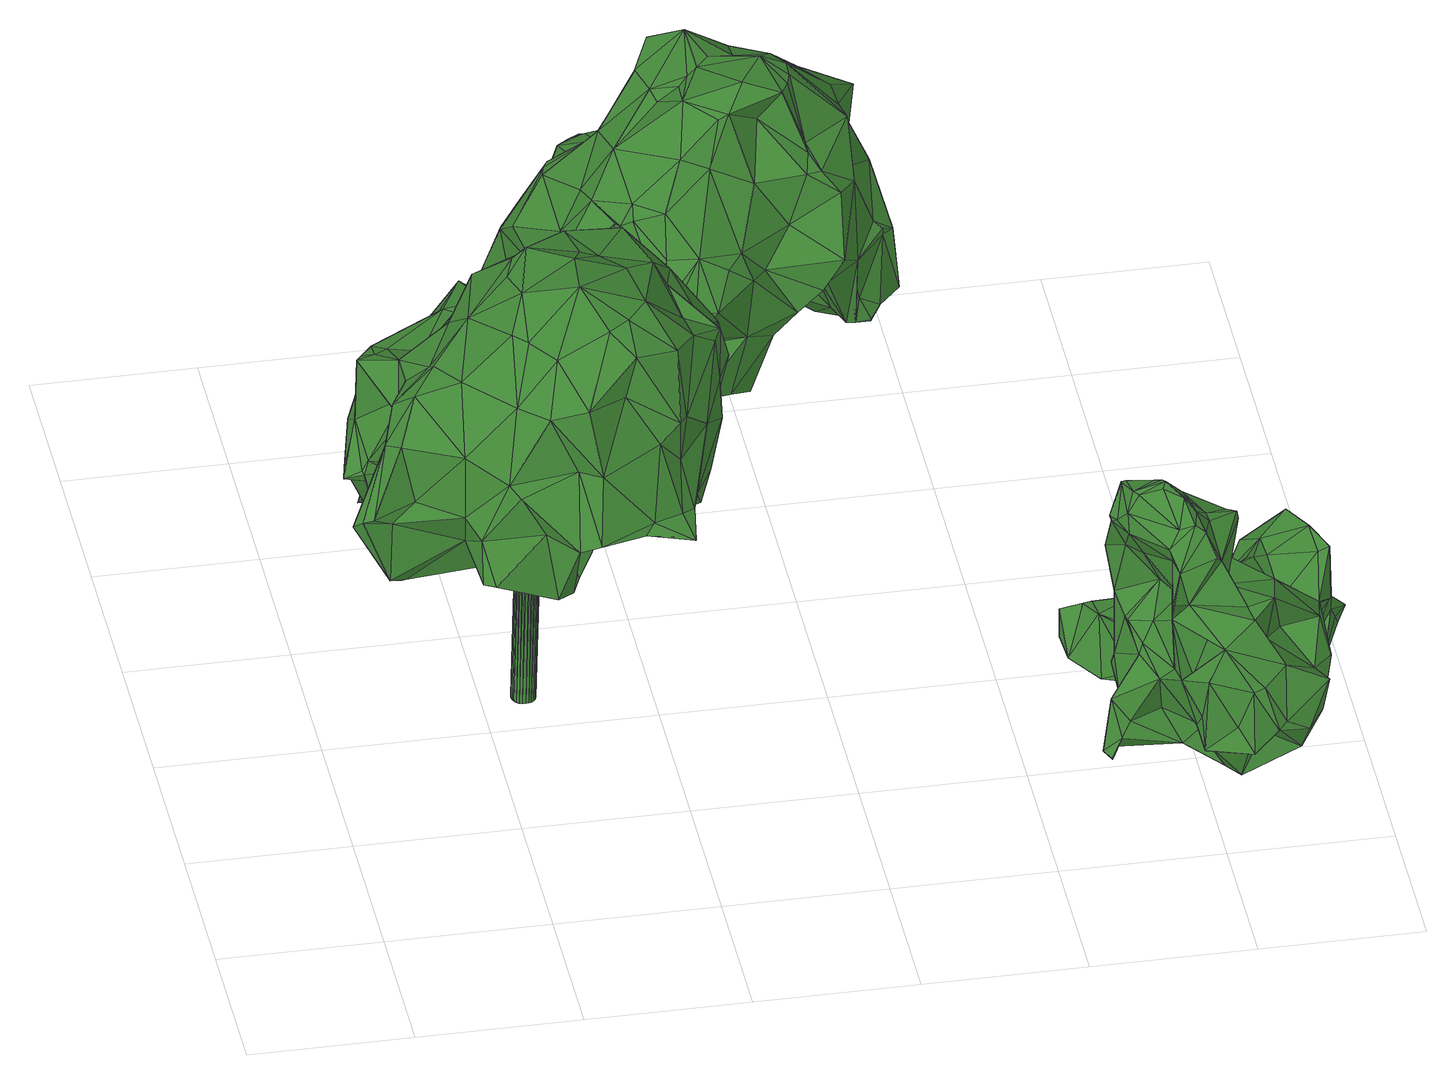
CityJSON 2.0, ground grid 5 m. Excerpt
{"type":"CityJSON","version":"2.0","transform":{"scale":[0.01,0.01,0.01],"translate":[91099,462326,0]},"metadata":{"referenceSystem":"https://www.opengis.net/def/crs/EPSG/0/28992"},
"CityObjects":{
"tree1":{"type":"SolitaryVegetationObject","attributes":{"gtid":138,"crown_width_m":11.96,"crown_median_z":9.56,"trunk_H_m":9.36,"trunk_DBH_m":0.734,"trunk_radius_m":0.367,"trunk_base_height_m":0.2,"original_gtid":"142"},"geometry":[{"type":"Solid","lod":"3","boundaries":[[[[0,1,2]],[[0,3,1]],[[4,5,6]],[[7,8,9]],[[10,8,7]],[[11,12,13]],[[14,15,16]],[[1,16,15]],[[17,18,19]],[[11,20,12]],[[21,22,23]],[[24,25,26]],[[27,28,29]],[[30,31,32]],[[30,32,33]],[[34,35,36]],[[37,38,39]],[[40,39,38]],[[41,42,43]],[[23,44,8]],[[9,8,44]],[[45,46,47]],[[45,47,48]],[[49,50,51]],[[52,53,48]],[[54,55,56]],[[57,58,59]],[[60,61,62]],[[63,64,45]],[[60,62,65]],[[66,67,68]],[[69,41,70]],[[71,69,70]],[[72,68,73]],[[54,74,16]],[[75,61,43]],[[76,77,53]],[[78,79,34]],[[73,68,11]],[[80,81,31]],[[82,83,35]],[[84,85,86]],[[87,88,89]],[[87,90,88]],[[71,70,78]],[[83,91,92]],[[52,48,93]],[[94,95,96]],[[81,32,31]],[[97,98,58]],[[91,83,99]],[[100,98,52]],[[92,35,83]],[[13,26,25]],[[101,78,70]],[[102,103,104]],[[105,104,103]],[[66,72,84]],[[62,106,65]],[[19,107,108]],[[39,33,37]],[[70,109,101]],[[110,12,20]],[[111,112,113]],[[4,113,112]],[[114,115,116]],[[114,116,117]],[[118,119,120]],[[9,110,3]],[[7,9,109]],[[121,122,123]],[[121,123,124]],[[90,119,125]],[[99,115,126]],[[127,126,91]],[[127,99,126]],[[99,127,91]],[[64,104,128]],[[64,128,129]],[[73,130,131]],[[132,133,73]],[[16,84,54]],[[40,134,135]],[[136,137,138]],[[139,137,136]],[[140,141,142]],[[143,142,141]],[[133,144,73]],[[145,65,106]],[[145,6,65]],[[105,146,147]],[[148,147,146]],[[149,150,50]],[[76,53,151]],[[152,153,154]],[[25,154,153]],[[104,105,155]],[[134,40,156]],[[134,156,157]],[[158,35,34]],[[57,157,159]],[[121,160,122]],[[161,162,158]],[[163,158,162]],[[164,165,166]],[[11,68,67]],[[23,8,10]],[[167,168,43]],[[164,166,169]],[[161,29,28]],[[86,170,54]],[[86,54,84]],[[145,171,172]],[[41,43,10]],[[162,28,163]],[[50,49,149]],[[1,15,2]],[[6,172,173]],[[61,171,62]],[[0,9,3]],[[151,53,97]],[[73,131,72]],[[66,68,72]],[[28,174,175]],[[54,56,176]],[[177,165,178]],[[16,67,66]],[[179,136,174]],[[180,97,58]],[[124,42,69]],[[41,69,42]],[[148,181,182]],[[182,183,22]],[[14,16,74]],[[79,161,158]],[[7,41,10]],[[184,137,139]],[[185,165,186]],[[166,165,185]],[[0,109,9]],[[0,101,109]],[[183,12,110]],[[183,110,9]],[[16,1,67]],[[88,55,54]],[[116,82,187]],[[4,112,129]],[[153,130,144]],[[188,189,111]],[[46,189,188]],[[169,80,31]],[[69,121,124]],[[184,117,137]],[[63,77,190]],[[66,84,16]],[[191,192,39]],[[105,193,146]],[[24,146,193]],[[57,59,157]],[[77,48,53]],[[47,194,50]],[[195,196,123]],[[122,195,123]],[[9,44,183]],[[76,151,131]],[[153,144,25]],[[133,25,144]],[[115,114,80]],[[47,50,93]],[[12,183,197]],[[196,42,124]],[[102,154,24]],[[63,154,102]],[[24,154,25]],[[125,136,198]],[[104,5,199]],[[18,200,40]],[[130,190,76]],[[169,188,111]],[[169,111,164]],[[151,201,131]],[[49,51,188]],[[47,46,194]],[[63,190,154]],[[118,17,139]],[[48,47,93]],[[23,10,168]],[[23,168,21]],[[169,202,203]],[[1,3,204]],[[1,204,67]],[[104,155,5]],[[159,95,94]],[[157,95,159]],[[157,59,134]],[[184,114,117]],[[143,35,92]],[[143,36,35]],[[176,74,54]],[[2,205,0]],[[177,196,195]],[[15,14,205]],[[101,0,205]],[[78,101,205]],[[15,205,2]],[[116,206,207]],[[163,208,187]],[[99,83,82]],[[95,157,156]],[[77,63,48]],[[78,205,79]],[[50,100,93]],[[183,44,22]],[[91,142,92]],[[143,92,142]],[[49,188,30]],[[49,30,33]],[[125,198,90]],[[138,175,174]],[[197,209,12]],[[17,19,139]],[[100,58,98]],[[199,5,210]],[[93,100,52]],[[169,30,188]],[[75,196,172]],[[71,34,36]],[[71,78,34]],[[195,165,177]],[[186,165,195]],[[7,109,70]],[[7,70,41]],[[40,200,95]],[[205,161,79]],[[6,145,172]],[[34,79,158]],[[140,71,141]],[[103,193,105]],[[104,64,102]],[[54,170,88]],[[182,197,183]],[[152,154,190]],[[152,190,153]],[[94,170,159]],[[88,170,94]],[[160,186,122]],[[195,122,186]],[[90,198,88]],[[45,211,46]],[[148,146,181]],[[48,63,45]],[[179,174,28]],[[123,196,124]],[[172,171,75]],[[61,75,171]],[[185,160,166]],[[36,143,141]],[[36,141,71]],[[82,116,115]],[[107,19,212]],[[161,205,29]],[[138,174,136]],[[14,74,176]],[[175,138,137]],[[18,40,38]],[[213,21,214]],[[62,171,145]],[[62,145,106]],[[65,155,147]],[[105,147,155]],[[132,13,133]],[[6,155,65]],[[5,155,6]],[[169,203,80]],[[169,31,30]],[[156,40,95]],[[58,134,59]],[[35,163,187]],[[35,187,82]],[[55,198,136]],[[46,211,215]],[[55,88,198]],[[158,163,35]],[[23,22,44]],[[86,216,180]],[[26,217,218]],[[103,102,24]],[[55,27,56]],[[43,61,167]],[[159,58,57]],[[191,135,100]],[[191,40,135]],[[191,39,40]],[[102,64,63]],[[45,129,211]],[[189,211,129]],[[4,210,5]],[[69,140,121]],[[71,140,69]],[[11,13,132]],[[11,132,73]],[[27,29,176]],[[58,100,135]],[[58,135,134]],[[43,168,10]],[[113,4,173]],[[113,173,178]],[[76,190,77]],[[163,28,175]],[[218,217,181]],[[216,97,180]],[[151,97,216]],[[56,27,176]],[[179,28,27]],[[216,201,151]],[[76,131,130]],[[146,218,181]],[[180,58,159]],[[86,180,159]],[[97,52,98]],[[97,53,52]],[[162,161,28]],[[115,203,126]],[[170,86,159]],[[164,111,113]],[[164,113,178]],[[85,201,86]],[[94,89,88]],[[96,89,94]],[[153,190,130]],[[192,150,149]],[[191,100,150]],[[118,219,200]],[[100,50,150]],[[85,131,201]],[[212,38,37]],[[19,108,184]],[[25,133,13]],[[17,200,18]],[[89,200,87]],[[89,96,200]],[[220,213,147]],[[220,147,148]],[[217,209,181]],[[217,13,209]],[[50,188,51]],[[137,207,206]],[[137,117,207]],[[177,221,196]],[[95,200,96]],[[12,209,13]],[[72,85,84]],[[200,17,118]],[[103,24,193]],[[45,64,129]],[[26,146,24]],[[26,218,146]],[[166,202,169]],[[80,203,115]],[[90,87,119]],[[219,119,200]],[[200,119,87]],[[118,139,119]],[[125,119,139]],[[125,139,136]],[[55,179,27]],[[55,136,179]],[[26,13,217]],[[99,82,115]],[[126,203,166]],[[187,206,116]],[[188,194,46]],[[46,215,189]],[[222,223,81]],[[222,81,114]],[[164,178,165]],[[81,33,32]],[[80,114,81]],[[220,148,213]],[[22,213,182]],[[148,182,213]],[[21,213,22]],[[131,85,72]],[[60,167,61]],[[6,173,4]],[[172,224,173]],[[167,21,168]],[[86,201,216]],[[33,225,37]],[[81,225,33]],[[38,212,19]],[[38,19,18]],[[223,222,184]],[[114,184,222]],[[181,209,197]],[[29,14,176]],[[205,14,29]],[[110,20,3]],[[20,11,67]],[[119,219,226]],[[118,120,226]],[[130,73,144]],[[19,184,139]],[[107,227,108]],[[223,227,107]],[[184,227,223]],[[184,108,227]],[[140,228,121]],[[121,228,160]],[[142,228,140]],[[142,91,228]],[[160,228,166]],[[166,228,126]],[[91,126,228]],[[182,181,197]],[[147,214,65]],[[213,214,147]],[[129,112,189]],[[111,189,112]],[[185,186,160]],[[172,196,221]],[[178,221,177]],[[172,221,224]],[[173,221,178]],[[224,221,173]],[[149,49,192]],[[166,203,202]],[[75,42,196]],[[43,42,75]],[[60,65,214]],[[60,214,167]],[[21,167,214]],[[49,33,192]],[[39,192,33]],[[163,229,208]],[[175,229,163]],[[137,229,175]],[[206,229,137]],[[206,208,229]],[[215,211,189]],[[50,194,188]],[[192,191,150]],[[119,226,120]],[[118,226,219]],[[4,129,210]],[[20,67,204]],[[128,104,210]],[[199,210,104]],[[128,210,129]],[[208,230,187]],[[20,204,3]],[[206,230,208]],[[117,116,207]],[[206,187,230]],[[37,225,212]],[[81,223,225]],[[223,107,225]],[[212,225,107]],[[231,232,233]],[[231,233,234]],[[234,233,235]],[[234,235,236]],[[233,232,237]],[[233,237,235]],[[235,237,238]],[[235,238,236]],[[237,232,239]],[[237,239,238]],[[238,239,240]],[[238,240,236]],[[239,232,241]],[[239,241,240]],[[240,241,242]],[[240,242,236]],[[241,232,243]],[[241,243,242]],[[242,243,244]],[[242,244,236]],[[243,232,245]],[[243,245,244]],[[244,245,246]],[[244,246,236]],[[245,232,247]],[[245,247,246]],[[246,247,248]],[[246,248,236]],[[247,232,249]],[[247,249,248]],[[248,249,250]],[[248,250,236]],[[249,232,251]],[[249,251,250]],[[250,251,252]],[[250,252,236]],[[251,232,253]],[[251,253,252]],[[252,253,254]],[[252,254,236]],[[253,232,255]],[[253,255,254]],[[254,255,256]],[[254,256,236]],[[255,232,257]],[[255,257,256]],[[256,257,258]],[[256,258,236]],[[257,232,259]],[[257,259,258]],[[258,259,260]],[[258,260,236]],[[259,232,261]],[[259,261,260]],[[260,261,262]],[[260,262,236]],[[261,232,263]],[[261,263,262]],[[262,263,264]],[[262,264,236]],[[263,232,265]],[[263,265,264]],[[264,265,266]],[[264,266,236]],[[265,232,267]],[[265,267,266]],[[266,267,268]],[[266,268,236]],[[267,232,269]],[[267,269,268]],[[268,269,270]],[[268,270,236]],[[269,232,271]],[[269,271,270]],[[270,271,272]],[[270,272,236]],[[271,232,273]],[[271,273,272]],[[272,273,274]],[[272,274,236]],[[273,232,275]],[[273,275,274]],[[274,275,276]],[[274,276,236]],[[275,232,277]],[[275,277,276]],[[276,277,278]],[[276,278,236]],[[277,232,279]],[[277,279,278]],[[278,279,280]],[[278,280,236]],[[279,232,231]],[[279,231,280]],[[280,231,234]],[[280,234,236]]]]}]},
"tree2":{"type":"SolitaryVegetationObject","attributes":{"gtid":140,"crown_width_m":11.77,"crown_median_z":10.2,"trunk_H_m":9.98,"trunk_DBH_m":0.754,"trunk_radius_m":0.377,"trunk_base_height_m":0.22,"original_gtid":"144"},"geometry":[{"type":"Solid","lod":"3","boundaries":[[[[281,282,283]],[[284,285,286]],[[287,288,289]],[[290,291,292]],[[293,294,295]],[[296,297,298]],[[299,300,301]],[[302,303,304]],[[305,306,307]],[[308,309,310]],[[311,312,313]],[[314,315,316]],[[317,318,319]],[[320,321,322]],[[323,324,325]],[[323,325,326]],[[327,316,315]],[[328,329,330]],[[331,332,333]],[[334,333,332]],[[324,335,326]],[[336,337,288]],[[338,339,340]],[[341,313,342]],[[343,344,345]],[[343,345,346]],[[291,347,292]],[[291,341,347]],[[348,349,350]],[[351,352,353]],[[288,337,354]],[[355,356,334]],[[321,343,346]],[[357,358,359]],[[316,360,314]],[[326,361,323]],[[356,362,363]],[[337,336,346]],[[330,364,365]],[[319,366,367]],[[331,368,332]],[[369,370,371]],[[372,309,373]],[[320,343,321]],[[374,375,376]],[[340,296,377]],[[360,378,314]],[[308,379,373]],[[380,334,332]],[[380,332,368]],[[327,367,381]],[[297,368,331]],[[382,383,384]],[[385,386,307]],[[385,307,387]],[[388,326,389]],[[390,284,374]],[[358,357,391]],[[392,372,393]],[[394,342,313]],[[337,395,354]],[[302,396,303]],[[397,398,399]],[[400,398,397]],[[384,324,323]],[[401,402,403]],[[393,404,340]],[[330,365,405]],[[384,383,324]],[[406,392,339]],[[385,407,408]],[[409,410,411]],[[363,352,351]],[[412,413,386]],[[355,362,356]],[[414,294,293]],[[293,415,414]],[[399,398,405]],[[361,401,323]],[[326,325,324]],[[406,339,338]],[[403,323,401]],[[321,336,322]],[[346,336,321]],[[336,288,322]],[[416,340,417]],[[404,417,340]],[[363,418,352]],[[419,420,355]],[[421,422,364]],[[423,424,408]],[[363,333,356]],[[329,368,416]],[[331,425,395]],[[289,288,354]],[[289,354,351]],[[354,363,351]],[[328,330,426]],[[427,428,429]],[[292,428,427]],[[405,426,330]],[[376,375,391]],[[329,364,330]],[[430,431,369]],[[313,341,291]],[[391,432,433]],[[371,404,379]],[[417,404,371]],[[414,434,294]],[[414,435,434]],[[393,339,392]],[[385,412,386]],[[284,286,374]],[[436,437,438]],[[439,440,441]],[[442,440,439]],[[443,435,444]],[[445,446,447]],[[422,365,364]],[[323,397,448]],[[403,397,323]],[[408,412,385]],[[445,449,446]],[[450,350,389]],[[314,378,451]],[[452,451,378]],[[331,298,297]],[[453,375,285]],[[454,455,456]],[[446,456,455]],[[337,298,331]],[[296,298,346]],[[327,381,316]],[[297,296,416]],[[337,346,298]],[[457,434,435]],[[326,335,458]],[[459,409,308]],[[310,459,308]],[[310,302,459]],[[460,367,327]],[[326,458,389]],[[390,461,284]],[[310,440,302]],[[443,460,435]],[[370,417,371]],[[316,462,360]],[[391,357,463]],[[464,381,394]],[[411,408,431]],[[423,408,411]],[[285,441,392]],[[404,393,372]],[[404,372,379]],[[373,379,372]],[[345,344,357]],[[463,432,391]],[[436,432,463]],[[369,407,421]],[[460,457,435]],[[460,327,457]],[[450,301,350]],[[314,465,315]],[[370,466,417]],[[334,380,467]],[[368,467,380]],[[427,429,423]],[[427,423,292]],[[394,468,342]],[[308,373,309]],[[443,317,460]],[[463,469,437]],[[470,471,437]],[[470,472,471]],[[472,344,473]],[[301,348,350]],[[381,464,316]],[[409,459,474]],[[288,287,475]],[[288,475,322]],[[426,398,400]],[[422,306,365]],[[470,469,472]],[[476,388,349]],[[477,429,478]],[[479,478,429]],[[388,361,326]],[[476,361,388]],[[448,397,399]],[[360,462,480]],[[323,448,384]],[[286,375,374]],[[479,383,478]],[[478,383,382]],[[301,444,414]],[[328,334,329]],[[329,467,368]],[[481,454,456]],[[353,283,299]],[[300,299,283]],[[300,283,482]],[[454,481,438]],[[483,437,471]],[[389,458,484]],[[369,485,430]],[[379,485,369]],[[341,486,347]],[[408,424,412]],[[293,314,451]],[[464,483,462]],[[316,464,462]],[[377,338,340]],[[416,296,340]],[[379,369,371]],[[285,392,406]],[[349,420,419]],[[372,392,309]],[[355,487,362]],[[357,359,345]],[[421,370,369]],[[305,448,399]],[[412,477,413]],[[370,364,466]],[[463,437,436]],[[486,428,347]],[[310,309,441]],[[421,364,370]],[[488,458,335]],[[488,484,458]],[[363,395,425]],[[363,425,333]],[[392,441,309]],[[376,391,390]],[[331,395,337]],[[285,375,286]],[[348,420,349]],[[289,351,489]],[[462,483,471]],[[490,486,491]],[[490,479,486]],[[492,493,360]],[[360,480,492]],[[452,378,493]],[[360,493,378]],[[363,362,418]],[[289,489,287]],[[414,299,301]],[[329,334,467]],[[494,495,496]],[[494,496,449]],[[300,348,301]],[[482,348,300]],[[426,419,328]],[[419,497,328]],[[328,497,334]],[[297,416,368]],[[331,333,425]],[[409,474,410]],[[396,495,494]],[[461,390,391]],[[396,442,495]],[[355,334,497]],[[419,355,497]],[[483,454,438]],[[441,440,310]],[[436,438,481]],[[436,481,432]],[[303,396,498]],[[483,438,437]],[[305,399,365]],[[305,365,306]],[[293,451,415]],[[496,442,439]],[[329,466,364]],[[416,466,329]],[[417,466,416]],[[307,306,387]],[[399,405,365]],[[319,499,366]],[[500,366,499]],[[480,471,492]],[[471,501,492]],[[412,424,477]],[[502,454,311]],[[502,311,313]],[[430,485,411]],[[405,398,426]],[[445,447,503]],[[459,302,304]],[[483,311,454]],[[292,504,290]],[[353,489,351]],[[377,359,358]],[[480,462,471]],[[505,413,506]],[[295,434,507]],[[434,457,507]],[[442,396,440]],[[477,478,413]],[[492,501,508]],[[449,509,494]],[[343,473,344]],[[476,400,361]],[[452,510,489]],[[287,489,510]],[[421,387,422]],[[422,387,306]],[[492,508,511]],[[401,400,402]],[[386,505,512]],[[317,319,367]],[[311,483,312]],[[388,350,349]],[[482,283,282]],[[474,503,447]],[[474,447,290]],[[402,397,403]],[[356,333,334]],[[359,513,345]],[[341,499,486]],[[341,500,499]],[[452,489,514]],[[353,514,489]],[[430,411,431]],[[451,515,415]],[[481,456,432]],[[389,444,450]],[[443,444,389]],[[352,418,281]],[[446,449,456]],[[491,486,499]],[[491,499,488]],[[504,423,410]],[[410,423,411]],[[503,304,303]],[[420,487,355]],[[409,485,308]],[[308,485,379]],[[414,415,515]],[[317,367,460]],[[320,473,343]],[[516,473,320]],[[479,517,383]],[[411,485,409]],[[318,488,499]],[[318,499,319]],[[479,428,486]],[[429,428,479]],[[299,514,353]],[[281,283,353]],[[518,285,461]],[[284,461,285]],[[414,444,435]],[[348,482,420]],[[353,352,281]],[[426,400,419]],[[361,400,401]],[[419,400,349]],[[349,400,476]],[[400,397,402]],[[307,512,305]],[[387,407,385]],[[421,407,387]],[[366,500,519]],[[514,299,515]],[[452,515,451]],[[358,406,338]],[[518,441,285]],[[406,358,453]],[[406,453,285]],[[453,391,375]],[[302,440,396]],[[341,519,500]],[[301,450,444]],[[453,358,391]],[[376,390,374]],[[519,341,342]],[[519,342,366]],[[347,428,292]],[[366,342,468]],[[431,407,369]],[[408,407,431]],[[290,504,474]],[[410,474,504]],[[391,433,461]],[[433,456,461]],[[433,432,456]],[[461,456,518]],[[514,515,452]],[[299,414,515]],[[448,506,382]],[[456,496,439]],[[377,358,338]],[[340,339,393]],[[292,423,504]],[[507,465,295]],[[362,282,281]],[[418,362,281]],[[516,475,287]],[[287,510,516]],[[516,322,475]],[[516,320,322]],[[439,441,518]],[[354,395,363]],[[413,382,506]],[[290,447,446]],[[518,456,439]],[[496,456,449]],[[396,494,498]],[[445,498,509]],[[494,509,498]],[[303,498,445]],[[503,303,445]],[[442,496,495]],[[282,362,487]],[[282,487,482]],[[420,482,487]],[[434,295,294]],[[384,448,382]],[[291,502,313]],[[290,502,291]],[[455,454,502]],[[455,502,446]],[[446,502,290]],[[295,465,293]],[[488,335,491]],[[318,484,488]],[[335,517,491]],[[389,484,318]],[[317,389,318]],[[389,350,388]],[[429,477,424]],[[429,424,423]],[[505,506,512]],[[437,469,470]],[[471,520,501]],[[501,520,472]],[[471,472,520]],[[324,517,335]],[[383,517,324]],[[445,509,449]],[[307,386,512]],[[394,312,464]],[[483,464,312]],[[313,312,394]],[[327,315,457]],[[317,443,389]],[[448,512,506]],[[305,512,448]],[[472,473,501]],[[501,473,516]],[[357,344,469]],[[357,469,463]],[[472,469,344]],[[366,394,367]],[[394,366,468]],[[381,367,394]],[[490,517,479]],[[491,517,490]],[[345,513,346]],[[293,465,314]],[[478,382,413]],[[377,513,359]],[[346,513,296]],[[377,296,513]],[[505,386,413]],[[493,511,452]],[[493,492,511]],[[507,457,465]],[[315,465,457]],[[510,452,511]],[[501,516,508]],[[510,508,516]],[[511,508,510]],[[474,459,304]],[[474,304,503]],[[521,522,523]],[[521,523,524]],[[524,523,525]],[[524,525,526]],[[523,522,527]],[[523,527,525]],[[525,527,528]],[[525,528,526]],[[527,522,529]],[[527,529,528]],[[528,529,530]],[[528,530,526]],[[529,522,531]],[[529,531,530]],[[530,531,532]],[[530,532,526]],[[531,522,533]],[[531,533,532]],[[532,533,534]],[[532,534,526]],[[533,522,535]],[[533,535,534]],[[534,535,536]],[[534,536,526]],[[535,522,537]],[[535,537,536]],[[536,537,538]],[[536,538,526]],[[537,522,539]],[[537,539,538]],[[538,539,540]],[[538,540,526]],[[539,522,541]],[[539,541,540]],[[540,541,542]],[[540,542,526]],[[541,522,543]],[[541,543,542]],[[542,543,544]],[[542,544,526]],[[543,522,545]],[[543,545,544]],[[544,545,546]],[[544,546,526]],[[545,522,547]],[[545,547,546]],[[546,547,548]],[[546,548,526]],[[547,522,549]],[[547,549,548]],[[548,549,550]],[[548,550,526]],[[549,522,551]],[[549,551,550]],[[550,551,552]],[[550,552,526]],[[551,522,553]],[[551,553,552]],[[552,553,554]],[[552,554,526]],[[553,522,555]],[[553,555,554]],[[554,555,556]],[[554,556,526]],[[555,522,557]],[[555,557,556]],[[556,557,558]],[[556,558,526]],[[557,522,559]],[[557,559,558]],[[558,559,560]],[[558,560,526]],[[559,522,561]],[[559,561,560]],[[560,561,562]],[[560,562,526]],[[561,522,563]],[[561,563,562]],[[562,563,564]],[[562,564,526]],[[563,522,565]],[[563,565,564]],[[564,565,566]],[[564,566,526]],[[565,522,567]],[[565,567,566]],[[566,567,568]],[[566,568,526]],[[567,522,569]],[[567,569,568]],[[568,569,570]],[[568,570,526]],[[569,522,521]],[[569,521,570]],[[570,521,524]],[[570,524,526]]]]}]},
"tree3":{"type":"SolitaryVegetationObject","attributes":{"gtid":244,"crown_width_m":8.88,"crown_median_z":3.45,"trunk_H_m":3.34,"trunk_DBH_m":0.257,"trunk_radius_m":0.129,"trunk_base_height_m":0.11,"original_gtid":"249"},"geometry":[{"type":"Solid","lod":"3","boundaries":[[[[571,572,573]],[[574,575,576]],[[577,578,579]],[[580,581,582]],[[583,584,585]],[[586,587,588]],[[589,590,591]],[[592,593,594]],[[595,596,597]],[[598,599,600]],[[601,602,603]],[[604,605,606]],[[607,608,609]],[[610,609,608]],[[611,612,613]],[[614,615,616]],[[573,572,617]],[[618,609,610]],[[619,620,621]],[[622,621,620]],[[606,623,624]],[[625,626,597]],[[627,628,629]],[[630,631,598]],[[574,632,633]],[[579,583,634]],[[635,577,574]],[[635,574,576]],[[636,637,638]],[[639,640,641]],[[600,585,642]],[[643,644,645]],[[646,647,648]],[[641,649,650]],[[616,651,652]],[[653,654,655]],[[656,657,658]],[[659,657,656]],[[660,661,629]],[[662,660,629]],[[663,664,665]],[[666,667,668]],[[593,668,667]],[[669,670,671]],[[582,672,580]],[[673,674,597]],[[675,597,674]],[[596,676,597]],[[677,661,660]],[[678,640,639]],[[679,678,639]],[[680,681,682]],[[683,635,576]],[[684,590,685]],[[676,596,686]],[[592,687,593]],[[598,600,630]],[[688,581,580]],[[579,584,583]],[[684,584,579]],[[606,605,623]],[[689,690,605]],[[604,689,605]],[[691,687,592]],[[692,693,694]],[[585,584,642]],[[695,638,696]],[[600,599,583]],[[583,585,600]],[[697,698,693]],[[600,642,630]],[[699,593,687]],[[700,701,702]],[[573,703,704]],[[705,706,707]],[[707,708,705]],[[709,710,692]],[[711,712,713]],[[578,577,635]],[[617,572,688]],[[714,715,716]],[[714,716,717]],[[697,718,698]],[[631,694,693]],[[631,693,598]],[[693,698,598]],[[598,698,718]],[[599,598,718]],[[719,674,720]],[[621,721,606]],[[722,723,724]],[[677,725,726]],[[629,677,726]],[[648,727,646]],[[651,728,652]],[[729,730,731]],[[731,687,615]],[[699,687,731]],[[582,732,672]],[[733,618,601]],[[699,719,668]],[[593,699,668]],[[641,734,735]],[[578,635,736]],[[606,721,604]],[[730,699,731]],[[737,738,697]],[[597,676,673]],[[668,720,666]],[[719,720,668]],[[739,740,607]],[[739,607,741]],[[742,743,614]],[[726,582,627]],[[581,627,582]],[[744,731,745]],[[746,747,636]],[[748,636,747]],[[749,713,712]],[[750,571,751]],[[752,732,582]],[[677,629,661]],[[602,753,754]],[[755,754,753]],[[634,756,579]],[[757,587,715]],[[726,725,752]],[[660,725,677]],[[752,725,660]],[[758,649,611]],[[759,649,758]],[[755,700,754]],[[632,574,577]],[[617,760,573]],[[685,630,642]],[[688,580,617]],[[601,618,755]],[[619,761,734]],[[762,639,735]],[[663,763,664]],[[621,624,619]],[[592,594,764]],[[765,717,737]],[[762,645,766]],[[730,767,699]],[[719,699,767]],[[713,766,645]],[[644,713,645]],[[768,712,769]],[[707,575,770]],[[716,715,717]],[[717,715,587]],[[629,726,627]],[[771,662,772]],[[679,639,766]],[[639,762,766]],[[744,613,729]],[[692,747,709]],[[629,772,662]],[[695,696,597]],[[696,625,597]],[[662,705,660]],[[685,642,584]],[[669,663,670]],[[689,665,664]],[[773,774,775]],[[658,776,656]],[[607,754,608]],[[696,589,591]],[[745,650,649]],[[752,660,705]],[[777,728,651]],[[654,778,711]],[[779,757,780]],[[772,629,628]],[[769,712,711]],[[647,776,648]],[[680,590,684]],[[659,656,593]],[[772,628,781]],[[737,782,765]],[[696,783,784]],[[781,581,688]],[[785,786,669]],[[785,669,772]],[[730,779,767]],[[685,748,630]],[[787,788,789]],[[610,701,700]],[[610,700,618]],[[656,594,593]],[[723,790,791]],[[792,577,756]],[[579,756,577]],[[636,793,746]],[[582,726,752]],[[634,792,756]],[[591,783,696]],[[684,685,584]],[[709,782,710]],[[579,578,684]],[[607,609,794]],[[683,609,618]],[[700,608,754]],[[702,608,700]],[[751,573,690]],[[681,680,736]],[[795,779,780]],[[595,784,601]],[[696,784,595]],[[645,735,643]],[[762,735,645]],[[770,796,708]],[[752,796,770]],[[769,778,587]],[[797,672,798]],[[797,798,799]],[[695,714,793]],[[624,704,761]],[[624,623,704]],[[613,745,649]],[[580,672,797]],[[770,575,574]],[[601,784,800]],[[801,649,759]],[[695,597,675]],[[694,631,802]],[[694,802,692]],[[665,689,604]],[[779,678,757]],[[746,709,747]],[[646,686,647]],[[754,803,602]],[[689,751,690]],[[594,803,804]],[[803,754,804]],[[594,656,803]],[[755,618,700]],[[754,740,804]],[[607,740,754]],[[691,723,722]],[[693,710,697]],[[684,578,680]],[[639,641,735]],[[733,601,800]],[[574,633,732]],[[740,790,804]],[[805,775,792]],[[749,712,768]],[[637,589,696]],[[637,636,589]],[[806,764,804]],[[691,764,806]],[[785,772,786]],[[786,772,781]],[[616,622,614]],[[742,614,622]],[[604,621,622]],[[604,721,621]],[[621,606,624]],[[651,616,722]],[[806,790,723]],[[690,573,623]],[[690,623,605]],[[792,775,577]],[[601,603,595]],[[739,790,740]],[[741,790,739]],[[780,807,675]],[[571,573,751]],[[601,753,602]],[[798,774,789]],[[695,807,714]],[[632,577,775]],[[804,790,806]],[[780,757,715]],[[616,615,722]],[[610,702,701]],[[650,745,742]],[[806,723,691]],[[691,722,615]],[[666,657,667]],[[588,808,586]],[[789,773,653]],[[789,788,798]],[[767,809,674]],[[798,672,774]],[[770,732,752]],[[574,732,770]],[[755,753,601]],[[644,799,713]],[[640,810,612]],[[757,769,587]],[[735,703,643]],[[691,615,687]],[[781,628,581]],[[627,581,628]],[[615,614,743]],[[615,743,731]],[[709,746,811]],[[714,765,811]],[[714,811,746]],[[692,802,747]],[[659,667,657]],[[707,812,741]],[[707,741,794]],[[741,812,791]],[[741,607,794]],[[705,662,771]],[[669,786,750]],[[777,663,813]],[[799,814,654]],[[675,809,780]],[[674,809,675]],[[768,757,678]],[[768,678,679]],[[744,729,731]],[[745,613,744]],[[768,769,757]],[[624,761,619]],[[637,696,638]],[[793,714,746]],[[765,714,717]],[[748,589,636]],[[635,733,736]],[[741,791,790]],[[654,805,808]],[[808,588,654]],[[674,719,767]],[[729,613,612]],[[663,777,724]],[[623,573,704]],[[682,783,591]],[[759,758,815]],[[676,666,673]],[[750,664,763]],[[751,664,750]],[[799,654,711]],[[696,626,625]],[[696,595,626]],[[682,800,784]],[[742,745,743]],[[586,808,792]],[[769,711,778]],[[586,792,634]],[[647,686,596]],[[682,784,783]],[[695,793,636]],[[795,780,809]],[[643,703,760]],[[733,800,681]],[[603,776,647]],[[603,816,595]],[[647,816,603]],[[681,800,682]],[[659,593,667]],[[592,764,691]],[[594,804,764]],[[799,644,760]],[[797,799,760]],[[797,760,580]],[[580,760,617]],[[685,589,748]],[[794,609,683]],[[794,683,576]],[[814,655,654]],[[751,689,664]],[[676,646,666]],[[643,760,644]],[[573,760,703]],[[618,733,683]],[[611,649,641]],[[729,810,730]],[[675,807,695]],[[695,636,638]],[[734,817,735]],[[578,736,680]],[[630,748,802]],[[752,705,708]],[[750,818,572]],[[786,818,750]],[[651,722,724]],[[791,724,723]],[[670,663,724]],[[670,724,791]],[[730,810,779]],[[772,671,771]],[[669,671,772]],[[678,779,810]],[[678,810,640]],[[799,711,713]],[[666,720,673]],[[805,792,808]],[[679,749,768]],[[766,713,749]],[[766,749,679]],[[767,795,809]],[[622,620,819]],[[619,819,620]],[[665,604,652]],[[622,652,604]],[[734,761,817]],[[622,616,652]],[[669,750,763]],[[663,669,763]],[[586,738,587]],[[738,586,697]],[[718,697,820]],[[697,821,820]],[[737,717,587]],[[587,738,737]],[[640,612,641]],[[729,612,810]],[[610,608,702]],[[747,802,748]],[[630,802,631]],[[731,743,745]],[[597,626,595]],[[803,656,776]],[[676,686,646]],[[736,733,681]],[[775,805,773]],[[776,727,648]],[[658,727,776]],[[632,775,633]],[[775,774,633]],[[602,776,603]],[[803,776,602]],[[666,646,727]],[[666,727,657]],[[657,727,658]],[[685,590,589]],[[680,591,590]],[[680,682,591]],[[683,733,635]],[[599,718,820]],[[821,583,820]],[[599,820,583]],[[767,779,795]],[[791,671,670]],[[812,671,791]],[[813,728,777]],[[704,703,817]],[[735,817,703]],[[771,671,706]],[[673,720,674]],[[576,822,794]],[[794,822,707]],[[798,788,799]],[[801,759,815]],[[587,778,588]],[[665,652,728]],[[724,777,651]],[[588,778,654]],[[596,595,816]],[[596,816,647]],[[697,586,821]],[[821,586,634]],[[821,634,583]],[[750,572,571]],[[572,781,688]],[[752,708,796]],[[781,818,786]],[[813,665,728]],[[811,765,782]],[[811,782,709]],[[672,633,774]],[[672,732,633]],[[654,653,773]],[[654,773,805]],[[704,817,761]],[[707,770,708]],[[815,613,801]],[[815,758,613]],[[758,611,613]],[[611,641,612]],[[613,649,801]],[[622,819,742]],[[650,742,819]],[[650,819,641]],[[771,706,705]],[[819,734,641]],[[819,619,734]],[[697,782,737]],[[710,782,697]],[[799,788,814]],[[814,788,787]],[[653,823,789]],[[655,823,653]],[[814,823,655]],[[814,789,823]],[[814,787,789]],[[692,710,693]],[[812,707,706]],[[812,706,671]],[[773,789,774]],[[665,813,663]],[[714,807,715]],[[780,715,807]],[[572,818,781]],[[707,822,575]],[[822,576,575]],[[824,825,826]],[[824,826,827]],[[827,826,828]],[[827,828,829]],[[826,825,830]],[[826,830,828]],[[828,830,831]],[[828,831,829]],[[830,825,832]],[[830,832,831]],[[831,832,833]],[[831,833,829]],[[832,825,834]],[[832,834,833]],[[833,834,835]],[[833,835,829]],[[834,825,836]],[[834,836,835]],[[835,836,837]],[[835,837,829]],[[836,825,838]],[[836,838,837]],[[837,838,839]],[[837,839,829]],[[838,825,840]],[[838,840,839]],[[839,840,841]],[[839,841,829]],[[840,825,842]],[[840,842,841]],[[841,842,843]],[[841,843,829]],[[842,825,844]],[[842,844,843]],[[843,844,845]],[[843,845,829]],[[844,825,846]],[[844,846,845]],[[845,846,847]],[[845,847,829]],[[846,825,848]],[[846,848,847]],[[847,848,849]],[[847,849,829]],[[848,825,850]],[[848,850,849]],[[849,850,851]],[[849,851,829]],[[850,825,852]],[[850,852,851]],[[851,852,853]],[[851,853,829]],[[852,825,854]],[[852,854,853]],[[853,854,855]],[[853,855,829]],[[854,825,856]],[[854,856,855]],[[855,856,857]],[[855,857,829]],[[856,825,858]],[[856,858,857]],[[857,858,859]],[[857,859,829]],[[858,825,860]],[[858,860,859]],[[859,860,861]],[[859,861,829]],[[860,825,862]],[[860,862,861]],[[861,862,863]],[[861,863,829]],[[862,825,864]],[[862,864,863]],[[863,864,865]],[[863,865,829]],[[864,825,866]],[[864,866,865]],[[865,866,867]],[[865,867,829]],[[866,825,868]],[[866,868,867]],[[867,868,869]],[[867,869,829]],[[868,825,870]],[[868,870,869]],[[869,870,871]],[[869,871,829]],[[870,825,872]],[[870,872,871]],[[871,872,873]],[[871,873,829]],[[872,825,824]],[[872,824,873]],[[873,824,827]],[[873,827,829]]]]}]}
},
"vertices":[
[593,996,1559],[643,1201,1576],[572,1123,1533],[763,1071,1610],[854,889,894],[1098,868,841],[1006,737,910],[663,804,1441],[816,800,1526],[743,888,1636],[722,610,1381],[952,1338,1514],[1001,1105,1543],[1065,1180,1462],[506,1338,1404],[601,1202,1543],[660,1397,1420],[246,1540,734],[369,1659,660],[241,1491,700],[852,1162,1545],[1003,674,1266],[1014,779,1450],[882,725,1477],[1238,1171,1139],[1189,1258,1236],[1212,1205,1241],[360,1345,1146],[272,1246,1193],[423,1260,1297],[601,1226,764],[382,1108,744],[389,1222,822],[431,1370,716],[264,939,1270],[173,921,1122],[209,861,1150],[409,1489,577],[399,1548,561],[533,1556,701],[588,1706,651],[615,656,1333],[693,634,1159],[757,579,1166],[879,836,1537],[1002,1319,804],[855,1240,681],[907,1366,643],[1088,1399,766],[660,1291,729],[879,1383,641],[714,1232,671],[903,1549,640],[1007,1453,838],[570,1459,1224],[457,1531,1157],[517,1434,1189],[761,1852,698],[775,1798,693],[762,1849,695],[997,608,990],[907,571,994],[1024,539,939],[1126,1280,917],[1115,1198,922],[1040,643,980],[805,1446,1357],[776,1320,1537],[933,1348,1506],[491,648,1125],[529,730,1338],[375,728,1182],[977,1474,1340],[1018,1431,1340],[521,1362,1387],[740,511,969],[1006,1428,965],[1086,1401,803],[390,871,1353],[333,1008,1323],[351,1104,742],[332,1332,720],[134,960,926],[55,800,930],[756,1498,1257],[825,1484,1192],[722,1553,1083],[436,1687,947],[529,1671,1153],[467,1739,947],[374,1616,997],[164,792,732],[81,775,956],[897,1394,623],[536,1766,969],[576,1709,779],[498,1779,944],[832,1553,786],[887,1568,645],[158,923,720],[884,1568,641],[545,898,1481],[1174,1150,940],[1159,1069,1035],[1145,961,889],[1180,967,1063],[1024,542,936],[182,1411,586],[199,1393,620],[586,857,1478],[911,1040,1579],[648,1012,717],[759,979,909],[675,820,881],[254,1174,804],[219,996,722],[159,1181,844],[102,1207,819],[359,1430,863],[344,1570,974],[514,1536,947],[409,643,941],[438,568,825],[594,613,962],[522,622,1091],[311,1461,1029],[225,865,679],[212,861,680],[1032,1055,978],[911,1092,892],[1054,1388,1216],[968,1469,1205],[988,1257,1407],[1073,1272,1232],[680,1842,637],[669,1706,673],[225,1429,1124],[161,1346,929],[184,1372,1133],[155,1427,876],[371,707,986],[244,828,976],[168,787,936],[111,766,968],[1061,1361,1215],[1005,561,936],[1189,1050,1143],[1114,848,1132],[1153,929,1364],[703,1428,789],[820,1501,777],[948,1470,944],[1127,1229,1145],[1060,1361,1210],[1176,1227,1140],[1079,816,910],[679,1843,642],[732,1852,686],[211,1012,1202],[764,1735,902],[404,593,821],[335,1096,1261],[271,1125,1200],[243,1090,1106],[522,832,722],[612,658,747],[455,806,740],[940,661,1206],[843,690,1366],[502,1034,706],[649,1642,1074],[880,553,963],[862,581,947],[841,809,921],[220,1347,1151],[164,1333,1146],[472,1344,1293],[682,651,719],[710,714,724],[263,1380,1142],[795,1566,832],[1179,993,1362],[1079,876,1429],[942,899,1554],[121,1304,792],[564,688,792],[589,623,757],[202,1006,967],[697,1190,641],[673,1093,818],[1039,1376,980],[653,1626,724],[680,1453,794],[1191,1051,1118],[852,1242,677],[625,581,750],[679,531,943],[1074,1021,1394],[438,1564,1108],[1100,911,849],[396,1659,720],[879,1473,1172],[421,915,804],[275,974,723],[796,1174,1558],[454,1111,1410],[178,1225,861],[155,1196,848],[283,1122,1092],[1043,1107,1458],[977,957,900],[862,1202,890],[357,1512,514],[1029,713,1259],[1008,700,1118],[735,1258,697],[863,1488,957],[1149,1075,1325],[1137,1083,1273],[482,1668,772],[1013,770,1225],[668,717,836],[329,1333,723],[194,1372,615],[747,747,985],[323,1454,634],[539,1586,796],[191,1375,616],[381,767,864],[285,1237,1063],[337,1123,893],[662,1152,19],[625,1152,20],[660,1161,19],[683,1145,956],[682,1155,956],[647,1146,956],[657,1170,19],[679,1164,956],[651,1178,20],[673,1171,956],[644,1184,20],[665,1177,956],[635,1187,20],[656,1181,957],[625,1189,20],[647,1182,957],[616,1188,21],[637,1181,957],[607,1184,21],[629,1177,957],[599,1178,21],[621,1172,957],[593,1171,21],[615,1164,957],[590,1162,21],[611,1155,957],[588,1152,21],[610,1146,957],[590,1143,21],[611,1136,957],[593,1134,21],[615,1127,957],[599,1126,20],[621,1120,957],[607,1120,20],[628,1114,957],[615,1117,20],[637,1110,956],[625,1115,20],[646,1109,956],[634,1116,20],[656,1110,956],[643,1120,19],[665,1114,956],[651,1126,19],[672,1119,956],[657,1133,19],[678,1127,956],[660,1142,19],[682,1136,956],
[1566,1720,1479],[1568,1685,1468],[1599,1632,1435],[1026,2559,989],[974,2495,1019],[1015,2546,1001],[1791,2165,1357],[1608,2085,1498],[1693,2006,1476],[964,2095,583],[1157,2050,646],[964,1925,636],[1808,1786,1080],[1684,1654,1106],[1735,1771,874],[1137,2176,1458],[1126,2073,1552],[1181,2180,1590],[1704,1683,1352],[1651,1600,1373],[1648,1531,1181],[778,2415,719],[805,2391,647],[737,2288,633],[1010,1553,1099],[893,1574,1109],[860,1540,990],[681,2133,856],[774,2225,957],[785,2283,897],[1196,2229,799],[1352,2065,850],[1252,2018,800],[1872,1865,832],[1799,1793,826],[1687,2011,743],[1493,1728,1079],[1312,1584,1012],[1424,1775,938],[1518,2332,1334],[1491,2338,1343],[1540,2296,1370],[1158,1265,1141],[1173,1323,882],[1128,1423,1006],[1335,1405,1034],[1628,1892,758],[1182,1646,1516],[1014,1807,1468],[1034,1620,1396],[1278,2101,1659],[1249,1900,1634],[1281,1917,1649],[1211,1764,1641],[1286,1399,840],[1412,2276,1460],[1413,2141,1557],[1132,2286,1142],[933,2148,1225],[1014,2121,1299],[1155,1868,694],[1251,1961,848],[1479,2373,1298],[1446,2407,1254],[1340,2371,1258],[1316,2301,1448],[1120,1865,659],[1499,1618,1265],[1334,1482,1278],[1411,1526,1179],[1539,1881,1657],[1538,1825,1654],[1713,1843,1470],[1513,1993,1617],[1329,1668,1644],[1385,1755,1693],[1303,2414,1206],[1169,2414,1171],[1236,2384,1212],[1802,2041,840],[1224,1259,1230],[1499,1725,1663],[1461,1880,1691],[934,1730,1347],[997,1607,1333],[1342,1832,883],[1487,1781,921],[1148,1957,1562],[803,1895,1004],[857,1813,1190],[743,1963,1121],[807,2186,1060],[740,2135,1003],[1051,2571,998],[1063,2546,1016],[1081,2557,999],[1168,2210,1321],[1799,1951,1036],[725,2069,1041],[1220,1881,1612],[1585,1926,778],[967,1405,771],[970,1406,768],[1080,1312,943],[774,1653,865],[796,1561,839],[811,1625,1115],[1357,1416,1221],[1502,1493,1039],[1080,2555,995],[1196,2505,1064],[893,2269,1060],[874,2117,1231],[1448,1983,780],[1399,1984,1631],[923,2462,652],[1084,1337,1231],[1110,1476,1284],[1074,1409,1219],[1197,1425,1313],[1157,1261,1241],[1102,1276,1255],[1100,1276,1250],[858,2088,1232],[1029,1574,1366],[1024,2303,1060],[782,1716,895],[799,1718,745],[667,2042,612],[685,1985,584],[705,1899,678],[800,1660,747],[876,1528,785],[1704,1626,1109],[1802,1753,1123],[997,1967,1425],[844,2038,1240],[1525,1777,1655],[1265,1626,1487],[1397,1622,1423],[808,1695,1117],[990,1656,1308],[822,1869,664],[865,1658,629],[1321,1964,1651],[1114,1524,1417],[943,1842,718],[1041,1731,714],[924,1653,636],[856,2017,831],[881,1859,796],[1272,2384,841],[1078,2400,1029],[1707,1673,856],[1679,1674,860],[1393,2466,773],[1447,2398,820],[1363,2373,739],[943,2305,765],[803,2403,730],[887,2344,931],[939,2431,664],[1578,1585,1090],[1604,1561,1088],[793,2318,594],[1047,2224,590],[875,2153,587],[1062,1370,979],[985,2369,672],[1582,1522,1089],[1839,1796,1091],[1803,1979,1214],[1082,2450,1054],[1261,2294,742],[1117,2151,650],[1084,2303,818],[1759,1712,829],[1426,1474,980],[706,2256,670],[1645,1738,874],[1054,2506,990],[1671,2152,771],[1317,2446,1022],[1513,2044,770],[1802,1791,829],[922,1847,1306],[1160,1903,1550],[1337,1895,892],[1354,2395,1048],[1465,2323,883],[1626,2244,826],[1521,2325,1052],[1541,2241,1224],[795,2052,586],[1637,2203,1346],[1281,1400,1279],[867,1598,615],[901,1550,628],[1024,1588,657],[1691,2091,942],[1277,2335,761],[1553,1615,1439],[1423,2233,774],[1424,1478,979],[756,2079,853],[1170,1678,675],[1425,1739,1570],[1358,1477,789],[1705,1942,1448],[1109,1527,860],[1231,1473,821],[1723,2110,999],[1775,1999,1042],[950,2449,649],[949,2449,653],[971,2385,681],[1299,1669,1628],[924,2458,648],[1272,1710,842],[1263,1780,864],[1696,2208,1090],[1141,2096,642],[761,2303,542],[860,1972,614],[906,1506,838],[936,1457,811],[1760,1711,835],[1709,2182,1096],[951,2412,660],[1755,2070,1240],[1721,2059,1087],[884,1516,950],[1294,2273,1397],[1708,1823,1306],[1776,1767,1144],[1627,2212,1255],[1164,1432,825],[950,2314,909],[1224,1841,862],[1600,2200,1058],[1263,1903,22],[1225,1902,22],[1261,1912,21],[1275,1921,1020],[1274,1931,1020],[1237,1920,1020],[1257,1921,21],[1270,1940,1020],[1251,1929,21],[1263,1948,1020],[1243,1935,21],[1256,1953,1020],[1234,1939,21],[1246,1957,1020],[1224,1940,21],[1237,1958,1020],[1215,1938,22],[1227,1957,1020],[1206,1934,22],[1218,1953,1020],[1198,1928,22],[1210,1947,1020],[1192,1920,22],[1204,1939,1021],[1188,1911,22],[1201,1930,1021],[1187,1901,23],[1200,1920,1021],[1189,1892,23],[1201,1910,1021],[1193,1883,23],[1205,1901,1021],[1199,1875,23],[1211,1893,1021],[1207,1869,23],[1219,1887,1021],[1216,1865,23],[1228,1884,1021],[1226,1864,23],[1238,1883,1021],[1235,1866,23],[1248,1884,1021],[1244,1870,22],[1257,1888,1021],[1252,1876,22],[1265,1894,1021],[1258,1884,22],[1270,1902,1020],[1262,1893,22],[1274,1911,1020],
[2663,887,278],[2636,1041,261],[2726,878,274],[2344,690,336],[2352,671,245],[2273,637,285],[2291,675,512],[2289,672,513],[2270,716,647],[2555,962,363],[2494,988,293],[2405,950,292],[2328,768,830],[2272,623,794],[2268,631,810],[2440,706,691],[2562,569,698],[2483,645,606],[2419,437,761],[2358,581,700],[2443,454,624],[2682,362,202],[2760,210,216],[2597,245,148],[2412,250,465],[2483,193,486],[2530,197,594],[2327,574,925],[2322,663,905],[2308,658,903],[2369,377,389],[2485,311,255],[2456,253,302],[2929,840,150],[2896,853,183],[2956,847,185],[2321,480,96],[2241,415,140],[2234,436,155],[2204,387,149],[2904,648,431],[2919,623,438],[2792,573,452],[2878,568,151],[2826,500,144],[2849,625,117],[2656,971,359],[2231,409,314],[2996,790,294],[2964,778,263],[2978,810,222],[2905,659,182],[2896,843,197],[2976,813,224],[2536,358,609],[2451,277,461],[2371,1030,154],[2399,1022,140],[2274,994,129],[2307,555,862],[2341,556,924],[2385,681,373],[2416,695,375],[2403,752,699],[2278,610,335],[2426,357,768],[2395,296,699],[2399,295,700],[2929,676,587],[2922,623,440],[2934,677,414],[2283,592,817],[2801,869,470],[2691,836,530],[2828,833,625],[2591,42,322],[2454,107,309],[2457,107,306],[2803,658,267],[2867,678,225],[2813,664,123],[2848,689,126],[2504,596,482],[2608,607,538],[2608,557,495],[2577,186,152],[2604,92,322],[2588,90,323],[2615,221,297],[2196,908,125],[2188,1010,134],[2299,891,63],[2626,806,109],[2738,877,139],[2751,851,139],[2676,110,349],[2674,135,341],[2775,155,314],[2572,905,102],[2585,753,94],[2471,856,102],[2479,803,317],[2640,149,479],[2711,194,521],[2629,247,652],[2607,143,469],[2192,1032,216],[2871,529,499],[2894,674,575],[2410,595,591],[2306,549,489],[2374,505,508],[2270,477,276],[2315,630,702],[2309,542,798],[2561,151,346],[2768,375,254],[2635,1043,264],[2784,893,135],[2784,895,138],[2747,493,152],[2463,487,944],[2423,573,950],[2410,544,945],[2447,326,677],[2400,340,621],[2481,630,869],[2418,601,937],[2832,264,300],[2255,362,203],[2223,347,146],[2225,346,144],[2771,817,400],[2855,792,270],[2281,838,88],[2393,818,96],[2398,742,120],[2367,832,107],[2493,459,911],[2482,512,915],[2680,658,591],[2701,673,580],[2734,746,591],[2554,383,780],[2579,435,660],[2539,408,755],[2634,550,808],[2399,629,920],[2841,200,451],[2704,137,360],[2958,845,183],[2772,576,124],[2595,617,99],[2691,668,116],[2256,996,252],[2282,997,256],[2591,44,320],[2726,745,155],[2824,483,431],[2875,362,421],[2854,428,321],[2409,757,296],[2328,480,412],[2929,731,385],[2879,766,463],[2303,581,480],[2602,572,831],[2535,604,806],[2483,527,170],[2459,413,143],[2408,601,107],[2898,623,194],[2851,538,188],[2766,503,388],[2807,586,263],[2511,394,879],[2481,405,900],[2406,410,819],[2746,698,564],[2621,1023,128],[2737,879,142],[2286,901,275],[2385,431,250],[2435,361,166],[2284,381,248],[2299,719,637],[2729,479,629],[2874,665,451],[2799,724,283],[2666,904,382],[2993,792,295],[2885,765,605],[2660,863,143],[2639,390,156],[2630,548,836],[2882,763,607],[2814,298,427],[2768,592,478],[2657,624,599],[2406,749,275],[2368,867,66],[2419,968,99],[2492,642,495],[2450,698,388],[2426,694,493],[2486,166,271],[2709,715,142],[2654,626,598],[2852,422,521],[2707,357,648],[2549,1073,168],[2531,507,869],[2437,395,578],[2408,345,442],[2539,908,138],[2609,1050,103],[2660,684,294],[2641,738,311],[2504,625,326],[2557,569,114],[2560,713,86],[2419,715,595],[2537,363,804],[2318,572,120],[2735,425,498],[2434,915,223],[2625,831,313],[2525,749,322],[2637,752,480],[2340,487,444],[2686,599,387],[2437,430,873],[2540,245,151],[2583,382,116],[2467,686,587],[2638,469,167],[2620,322,651],[2469,687,590],[2675,323,532],[2872,527,496],[2537,485,855],[2419,728,95],[2703,768,155],[2682,600,388],[2756,763,417],[2466,218,351],[2919,761,326],[2610,1050,107],[2945,749,312],[2395,667,860],[2379,657,809],[2355,647,211],[2571,486,345],[2588,603,11],[2575,602,11],[2587,606,11],[2583,586,346],[2582,589,346],[2570,585,346],[2586,609,12],[2581,592,346],[2584,611,12],[2579,595,346],[2581,613,12],[2576,596,346],[2578,615,12],[2573,598,346],[2574,615,12],[2569,598,346],[2571,614,12],[2566,597,346],[2568,613,11],[2563,596,346],[2565,611,11],[2560,594,346],[2564,608,11],[2558,591,346],[2562,605,11],[2557,588,345],[2562,601,11],[2557,584,345],[2563,598,11],[2558,581,345],[2564,595,11],[2559,578,345],[2566,592,10],[2561,576,345],[2569,591,10],[2564,574,345],[2572,589,10],[2567,572,345],[2576,589,10],[2571,572,345],[2579,590,10],[2574,573,345],[2582,591,11],[2577,574,345],[2585,593,11],[2579,576,345],[2587,596,11],[2581,579,345],[2588,599,11],[2582,582,346]
]}
